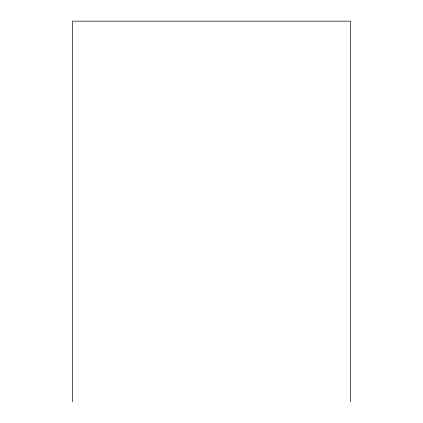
<?xml version="1.0" encoding="UTF-8"?>
<svg xmlns="http://www.w3.org/2000/svg" width="423" height="423" viewBox="0 0 423 423"><rect width="100%" height="100%" fill="white"/><g stroke="black" fill="none" stroke-linecap="round" stroke-linejoin="round"><path stroke-width="0.63" d="M350.445 401.85L350.445 21.15L72.555 21.15L72.555 401.85"/></g></svg>
